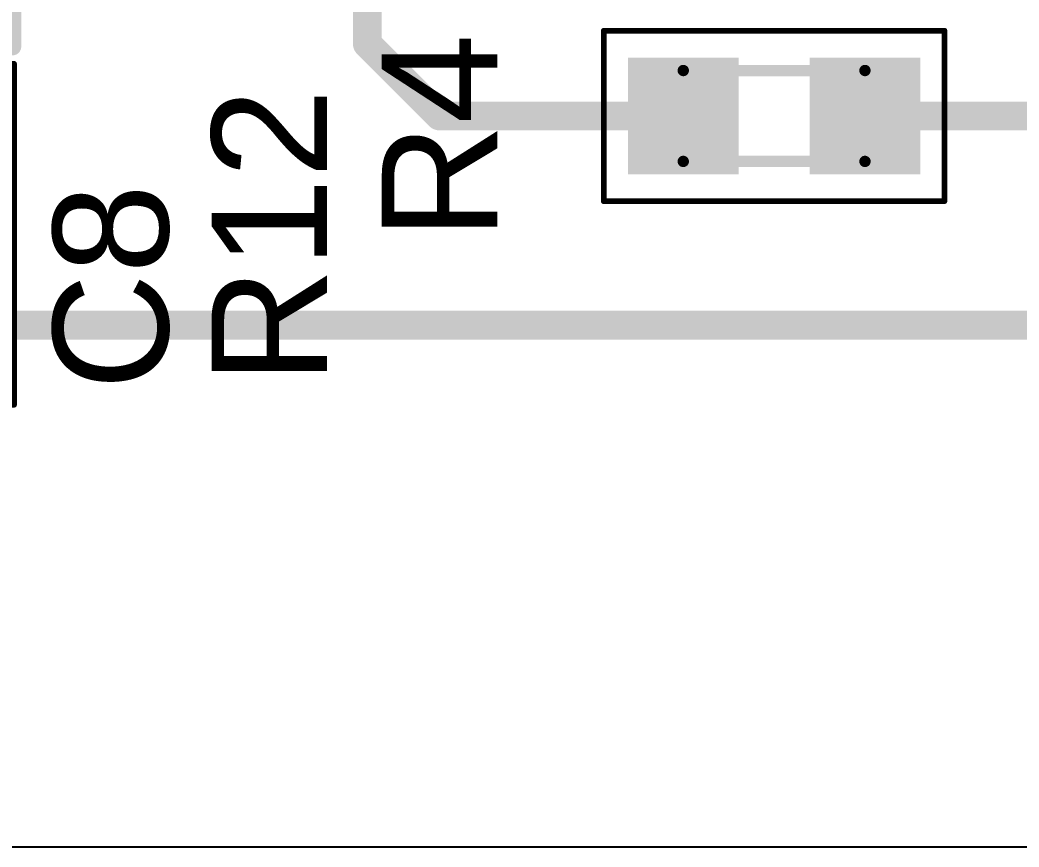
# Model space of a CAD drawing. Header units: inches. Extents: x -0.1 to 45, y 0.5 to 34.4.
# Drawn here: x 23.28 to 32.08, y 0.5 to 7.78 of the extents above; entities that cross this region are included whole.
import ezdxf

# ---------------------------------------------------------------- set-up
doc = ezdxf.new("R2010")
doc.units = ezdxf.units.IN
doc.styles.add('Arial', font='', dxfattribs={"height": 0.2})
doc.styles.get('Arial').set_extended_font_data('Arial')

# ---------------------------------------------------------------- blocks, each defined once
blk = doc.blocks.new('RESC1608X55N_46')
for color, points in [(216, [(-1.288, -0.513), (-1.288, 0.513), (-0.312, 0.513), (-0.312, -0.513)]), (8, [(-1.25, -0.475), (-1.25, 0.475), (-0.35, 0.475), (-0.35, -0.475)]), (1, [(-1.25, -0.475), (-1.25, 0.475), (-0.35, 0.475), (-0.35, -0.475)]), (216, [(0.312, -0.513), (0.312, 0.513), (1.288, 0.513), (1.288, -0.513)]), (8, [(0.35, -0.475), (0.35, 0.475), (1.25, 0.475), (1.25, -0.475)]), (1, [(0.35, -0.475), (0.35, 0.475), (1.25, 0.475), (1.25, -0.475)])]:
    blk.add_hatch(color=color).paths.add_polyline_path(points)
for points in [[(1.5, 0.75, 0.05, 0.05, 0), (-1.5, 0.75, 0.05, 0.05, 0)], [(-1.5, -0.75, 0.05, 0.05, 0), (-1.5, 0.75, 0.05, 0.05, 0)], [(1.5, -0.75, 0.05, 0.05, 0), (1.5, 0.75, 0.05, 0.05, 0)], [(-0.8, -0.4, 0.1, 0.1, 0), (-0.8, 0.4, 0.1, 0.1, 0)], [(0.8, 0.4, 0.1, 0.1, 0), (-0.8, 0.4, 0.1, 0.1, 0)], [(0.8, -0.4, 0.1, 0.1, 0), (0.8, 0.4, 0.1, 0.1, 0)], [(0.8, -0.4, 0.1, 0.1, 0), (-0.8, -0.4, 0.1, 0.1, 0)], [(1.5, -0.75, 0.05, 0.05, 0), (-1.5, -0.75, 0.05, 0.05, 0)]]:
    blk.add_lwpolyline(points, format="xyseb")
for points in [[(-1.5125, 0.75, 0.025, 0.025, 1), (-1.4875, 0.75, 0.025, 0.025, 1)], [(-1.5125, 0.75, 0.025, 0.025, 1), (-1.4875, 0.75, 0.025, 0.025, 1)], [(1.4875, 0.75, 0.025, 0.025, 1), (1.5125, 0.75, 0.025, 0.025, 1)], [(1.4875, 0.75, 0.025, 0.025, 1), (1.5125, 0.75, 0.025, 0.025, 1)], [(-0.825, 0.4, 0.05, 0.05, 1), (-0.775, 0.4, 0.05, 0.05, 1)], [(-0.825, 0.4, 0.05, 0.05, 1), (-0.775, 0.4, 0.05, 0.05, 1)], [(0.775, 0.4, 0.05, 0.05, 1), (0.825, 0.4, 0.05, 0.05, 1)], [(0.775, 0.4, 0.05, 0.05, 1), (0.825, 0.4, 0.05, 0.05, 1)], [(-0.825, -0.4, 0.05, 0.05, 1), (-0.775, -0.4, 0.05, 0.05, 1)], [(-0.825, -0.4, 0.05, 0.05, 1), (-0.775, -0.4, 0.05, 0.05, 1)], [(0.775, -0.4, 0.05, 0.05, 1), (0.825, -0.4, 0.05, 0.05, 1)], [(0.775, -0.4, 0.05, 0.05, 1), (0.825, -0.4, 0.05, 0.05, 1)], [(-1.5125, -0.75, 0.025, 0.025, 1), (-1.4875, -0.75, 0.025, 0.025, 1)], [(-1.5125, -0.75, 0.025, 0.025, 1), (-1.4875, -0.75, 0.025, 0.025, 1)], [(1.4875, -0.75, 0.025, 0.025, 1), (1.5125, -0.75, 0.025, 0.025, 1)], [(1.4875, -0.75, 0.025, 0.025, 1), (1.5125, -0.75, 0.025, 0.025, 1)]]:
    blk.add_lwpolyline(points, format="xyseb", close=True)
at = {"style": 'Arial'}
blk.add_text('R12', height=1.016, rotation=-180, dxfattribs=at).set_placement((1.3208, 3.5052))
blk = doc.blocks.new('RESC1608X55N_54')
for color, points in [(216, [(-1.288, -0.513), (-1.288, 0.513), (-0.312, 0.513), (-0.312, -0.513)]), (8, [(-1.25, -0.475), (-1.25, 0.475), (-0.35, 0.475), (-0.35, -0.475)]), (1, [(-1.25, -0.475), (-1.25, 0.475), (-0.35, 0.475), (-0.35, -0.475)]), (216, [(0.312, -0.513), (0.312, 0.513), (1.288, 0.513), (1.288, -0.513)]), (8, [(0.35, -0.475), (0.35, 0.475), (1.25, 0.475), (1.25, -0.475)]), (1, [(0.35, -0.475), (0.35, 0.475), (1.25, 0.475), (1.25, -0.475)])]:
    blk.add_hatch(color=color).paths.add_polyline_path(points)
for points in [[(1.5, 0.75, 0.05, 0.05, 0), (-1.5, 0.75, 0.05, 0.05, 0)], [(-1.5, 0.75, 0.05, 0.05, 0), (-1.5, -0.75, 0.05, 0.05, 0)], [(1.5, 0.75, 0.05, 0.05, 0), (1.5, -0.75, 0.05, 0.05, 0)], [(-0.8, 0.4, 0.1, 0.1, 0), (-0.8, -0.4, 0.1, 0.1, 0)], [(0.8, 0.4, 0.1, 0.1, 0), (-0.8, 0.4, 0.1, 0.1, 0)], [(0.8, 0.4, 0.1, 0.1, 0), (0.8, -0.4, 0.1, 0.1, 0)], [(0.8, -0.4, 0.1, 0.1, 0), (-0.8, -0.4, 0.1, 0.1, 0)], [(1.5, -0.75, 0.05, 0.05, 0), (-1.5, -0.75, 0.05, 0.05, 0)]]:
    blk.add_lwpolyline(points, format="xyseb")
for points in [[(-1.5125, 0.75, 0.025, 0.025, 1), (-1.4875, 0.75, 0.025, 0.025, 1)], [(-1.5125, 0.75, 0.025, 0.025, 1), (-1.4875, 0.75, 0.025, 0.025, 1)], [(1.4875, 0.75, 0.025, 0.025, 1), (1.5125, 0.75, 0.025, 0.025, 1)], [(1.4875, 0.75, 0.025, 0.025, 1), (1.5125, 0.75, 0.025, 0.025, 1)], [(-0.825, 0.4, 0.05, 0.05, 1), (-0.775, 0.4, 0.05, 0.05, 1)], [(-0.825, 0.4, 0.05, 0.05, 1), (-0.775, 0.4, 0.05, 0.05, 1)], [(0.775, 0.4, 0.05, 0.05, 1), (0.825, 0.4, 0.05, 0.05, 1)], [(0.775, 0.4, 0.05, 0.05, 1), (0.825, 0.4, 0.05, 0.05, 1)], [(-0.825, -0.4, 0.05, 0.05, 1), (-0.775, -0.4, 0.05, 0.05, 1)], [(-0.825, -0.4, 0.05, 0.05, 1), (-0.775, -0.4, 0.05, 0.05, 1)], [(0.775, -0.4, 0.05, 0.05, 1), (0.825, -0.4, 0.05, 0.05, 1)], [(0.775, -0.4, 0.05, 0.05, 1), (0.825, -0.4, 0.05, 0.05, 1)], [(-1.5125, -0.75, 0.025, 0.025, 1), (-1.4875, -0.75, 0.025, 0.025, 1)], [(-1.5125, -0.75, 0.025, 0.025, 1), (-1.4875, -0.75, 0.025, 0.025, 1)], [(1.4875, -0.75, 0.025, 0.025, 1), (1.5125, -0.75, 0.025, 0.025, 1)], [(1.4875, -0.75, 0.025, 0.025, 1), (1.5125, -0.75, 0.025, 0.025, 1)]]:
    blk.add_lwpolyline(points, format="xyseb", close=True)
at = {"style": 'Arial'}
blk.add_text('R4', height=1.016, rotation=-90, dxfattribs=at).set_placement((2.4384, 1.0922))
blk = doc.blocks.new('C0603_70')
for color, points in [(216, [(-1.313, -0.538), (-1.313, 0.538), (-0.287, 0.538), (-0.287, -0.538)]), (216, [(0.287, -0.538), (0.287, 0.538), (1.313, 0.538), (1.313, -0.538)]), (8, [(-1.275, -0.5), (-1.275, 0.5), (-0.325, 0.5), (-0.325, -0.5)]), (1, [(-1.275, -0.5), (-1.275, 0.5), (-0.325, 0.5), (-0.325, -0.5)]), (8, [(0.325, -0.5), (0.325, 0.5), (1.275, 0.5), (1.275, -0.5)]), (1, [(0.325, -0.5), (0.325, 0.5), (1.275, 0.5), (1.275, -0.5)])]:
    blk.add_hatch(color=color).paths.add_polyline_path(points)
for points in [[(1.524, 0.762, 0.1524, 0.1524, 0), (-1.524, 0.762, 0.1524, 0.1524, 0)], [(-1.524, -0.762, 0.1524, 0.1524, 0), (-1.524, 0.762, 0.1524, 0.1524, 0)], [(1.524, -0.762, 0.1524, 0.1524, 0), (1.524, 0.762, 0.1524, 0.1524, 0)], [(-0.8, -0.4, 0.2, 0.2, 0), (-0.8, 0.4, 0.2, 0.2, 0)], [(0.8, 0.4, 0.2, 0.2, 0), (-0.8, 0.4, 0.2, 0.2, 0)], [(0.8, -0.4, 0.2, 0.2, 0), (0.8, 0.4, 0.2, 0.2, 0)], [(0.8, -0.4, 0.2, 0.2, 0), (-0.8, -0.4, 0.2, 0.2, 0)], [(1.524, -0.762, 0.1524, 0.1524, 0), (-1.524, -0.762, 0.1524, 0.1524, 0)]]:
    blk.add_lwpolyline(points, format="xyseb")
for points in [[(-1.5621, 0.762, 0.0762, 0.0762, 1), (-1.4859, 0.762, 0.0762, 0.0762, 1)], [(-1.5621, 0.762, 0.0762, 0.0762, 1), (-1.4859, 0.762, 0.0762, 0.0762, 1)], [(1.4859, 0.762, 0.0762, 0.0762, 1), (1.5621, 0.762, 0.0762, 0.0762, 1)], [(1.4859, 0.762, 0.0762, 0.0762, 1), (1.5621, 0.762, 0.0762, 0.0762, 1)], [(-0.85, 0.4, 0.1, 0.1, 1), (-0.75, 0.4, 0.1, 0.1, 1)], [(-0.85, 0.4, 0.1, 0.1, 1), (-0.75, 0.4, 0.1, 0.1, 1)], [(0.75, 0.4, 0.1, 0.1, 1), (0.85, 0.4, 0.1, 0.1, 1)], [(0.75, 0.4, 0.1, 0.1, 1), (0.85, 0.4, 0.1, 0.1, 1)], [(-0.85, -0.4, 0.1, 0.1, 1), (-0.75, -0.4, 0.1, 0.1, 1)], [(-0.85, -0.4, 0.1, 0.1, 1), (-0.75, -0.4, 0.1, 0.1, 1)], [(0.75, -0.4, 0.1, 0.1, 1), (0.85, -0.4, 0.1, 0.1, 1)], [(0.75, -0.4, 0.1, 0.1, 1), (0.85, -0.4, 0.1, 0.1, 1)], [(-1.5621, -0.762, 0.0762, 0.0762, 1), (-1.4859, -0.762, 0.0762, 0.0762, 1)], [(-1.5621, -0.762, 0.0762, 0.0762, 1), (-1.4859, -0.762, 0.0762, 0.0762, 1)], [(1.4859, -0.762, 0.0762, 0.0762, 1), (1.5621, -0.762, 0.0762, 0.0762, 1)], [(1.4859, -0.762, 0.0762, 0.0762, 1), (1.5621, -0.762, 0.0762, 0.0762, 1)]]:
    blk.add_lwpolyline(points, format="xyseb", close=True)
at = {"style": 'Arial'}
blk.add_text('C9', height=1.016, rotation=-180, dxfattribs=at).set_placement((0.1778, 2.032))
blk = doc.blocks.new('CAPC1608X90N_71')
for color, points in [(216, [(-1.113, -0.508), (-1.113, 0.508), (-0.307, 0.508), (-0.307, -0.508)]), (8, [(-1.075, -0.47), (-1.075, 0.47), (-0.345, 0.47), (-0.345, -0.47)]), (1, [(-1.075, -0.47), (-1.075, 0.47), (-0.345, 0.47), (-0.345, -0.47)]), (216, [(0.307, -0.508), (0.307, 0.508), (1.113, 0.508), (1.113, -0.508)]), (8, [(0.345, -0.47), (0.345, 0.47), (1.075, 0.47), (1.075, -0.47)]), (1, [(0.345, -0.47), (0.345, 0.47), (1.075, 0.47), (1.075, -0.47)])]:
    blk.add_hatch(color=color).paths.add_polyline_path(points)
for points in [[(-1.225, 0.62, 0.05, 0.05, 0), (-1.225, -0.62, 0.05, 0.05, 0)], [(-1.225, 0.62, 0.05, 0.05, 0), (1.225, 0.62, 0.05, 0.05, 0)], [(1.225, 0.62, 0.05, 0.05, 0), (1.225, -0.62, 0.05, 0.05, 0)], [(-0.8, 0.4, 0.1, 0.1, 0), (0.8, 0.4, 0.1, 0.1, 0)], [(-0.8, 0.4, 0.1, 0.1, 0), (-0.8, -0.4, 0.1, 0.1, 0)], [(0.8, 0.4, 0.1, 0.1, 0), (0.8, -0.4, 0.1, 0.1, 0)], [(-0.8, -0.4, 0.1, 0.1, 0), (0.8, -0.4, 0.1, 0.1, 0)], [(-1.225, -0.62, 0.05, 0.05, 0), (1.225, -0.62, 0.05, 0.05, 0)]]:
    blk.add_lwpolyline(points, format="xyseb")
for points in [[(-1.2375, 0.62, 0.025, 0.025, 1), (-1.2125, 0.62, 0.025, 0.025, 1)], [(-1.2375, 0.62, 0.025, 0.025, 1), (-1.2125, 0.62, 0.025, 0.025, 1)], [(1.2125, 0.62, 0.025, 0.025, 1), (1.2375, 0.62, 0.025, 0.025, 1)], [(1.2125, 0.62, 0.025, 0.025, 1), (1.2375, 0.62, 0.025, 0.025, 1)], [(-0.825, 0.4, 0.05, 0.05, 1), (-0.775, 0.4, 0.05, 0.05, 1)], [(-0.825, 0.4, 0.05, 0.05, 1), (-0.775, 0.4, 0.05, 0.05, 1)], [(0.775, 0.4, 0.05, 0.05, 1), (0.825, 0.4, 0.05, 0.05, 1)], [(0.775, 0.4, 0.05, 0.05, 1), (0.825, 0.4, 0.05, 0.05, 1)], [(-0.825, -0.4, 0.05, 0.05, 1), (-0.775, -0.4, 0.05, 0.05, 1)], [(-0.825, -0.4, 0.05, 0.05, 1), (-0.775, -0.4, 0.05, 0.05, 1)], [(0.775, -0.4, 0.05, 0.05, 1), (0.825, -0.4, 0.05, 0.05, 1)], [(0.775, -0.4, 0.05, 0.05, 1), (0.825, -0.4, 0.05, 0.05, 1)], [(-1.2375, -0.62, 0.025, 0.025, 1), (-1.2125, -0.62, 0.025, 0.025, 1)], [(-1.2375, -0.62, 0.025, 0.025, 1), (-1.2125, -0.62, 0.025, 0.025, 1)], [(1.2125, -0.62, 0.025, 0.025, 1), (1.2375, -0.62, 0.025, 0.025, 1)], [(1.2125, -0.62, 0.025, 0.025, 1), (1.2375, -0.62, 0.025, 0.025, 1)]]:
    blk.add_lwpolyline(points, format="xyseb", close=True)
at = {"style": 'Arial'}
blk.add_text('C8', height=1.016, dxfattribs=at).set_placement((-1.0922, -3.5814))

msp = doc.modelspace()

# ---------------------------------------------------------------- linework, layer by layer
msp.add_line((44.5, 0.5), (0.4795, 0.5))
for points in [[(26.3398, 7.5692, 0.254, 0.254, 0), (26.3398, 13.208, 0.254, 0.254, 0)], [(26.3398, 7.5692, 0.254, 0.254, 0), (26.9748, 6.9342, 0.254, 0.254, 0)], [(26.9748, 6.9342, 0.254, 0.254, 0), (29.1212, 6.9342, 0.254, 0.254, 0)], [(30.7212, 6.9342, 0.254, 0.254, 0), (32.2834, 6.9342, 0.254, 0.254, 0)], [(22.479, 5.0928, 0.254, 0.254, 0), (34.0234, 5.0928, 0.254, 0.254, 0)]]:
    msp.add_lwpolyline(points, format="xyseb")
for points in [[(26.2763, 7.5692, 0.127, 0.127, 1), (26.4033, 7.5692, 0.127, 0.127, 1)], [(26.2763, 7.5692, 0.127, 0.127, 1), (26.4033, 7.5692, 0.127, 0.127, 1)], [(26.9113, 6.9342, 0.127, 0.127, 1), (27.0383, 6.9342, 0.127, 0.127, 1)], [(26.9113, 6.9342, 0.127, 0.127, 1), (27.0383, 6.9342, 0.127, 0.127, 1)], [(29.0577, 6.9342, 0.127, 0.127, 1), (29.1847, 6.9342, 0.127, 0.127, 1)], [(30.6577, 6.9342, 0.127, 0.127, 1), (30.7847, 6.9342, 0.127, 0.127, 1)]]:
    msp.add_lwpolyline(points, format="xyseb", close=True)

# ---------------------------------------------------------------- block references
for name, p, rotation in [('C0603_70', (22.4536, 9.0678), 270), ('RESC1608X55N_54', (29.9212, 6.9342), 180), ('RESC1608X55N_46', (22.479, 5.8928), 270), ('CAPC1608X90N_71', (21.0058, 5.6134), 90)]:
    msp.add_blockref(name, p, dxfattribs=dict(rotation=rotation))

doc.saveas('drawing.dxf')
